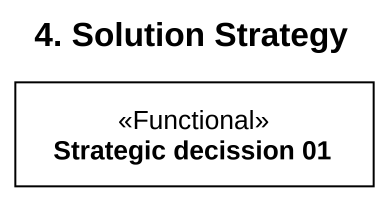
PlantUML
@startuml
title 4. Solution Strategy
hide circle
hide empty members
class "Strategic decission 01" as Strategic_decission_01 <<Functional>>
@enduml
